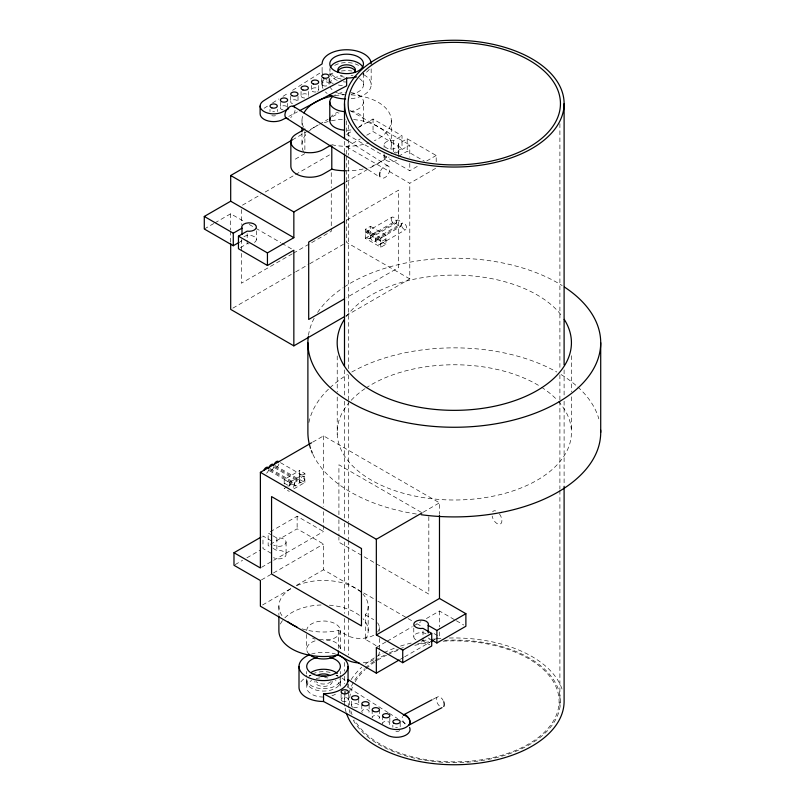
<?xml version="1.0" encoding="UTF-8"?>
<svg xmlns="http://www.w3.org/2000/svg" width="805" height="805" viewBox="0 0 805 805"><rect width="100%" height="100%" fill="white"/><g stroke="black" fill="none" stroke-linecap="round" stroke-linejoin="round"><path stroke-width="0.6" stroke-dasharray="4.03 3.02" d="M299.631 474.306L299.722 470.543L304.904 473.531L304.813 477.295A3.663 2.113 -60 0 0 300.829 477.918A3.663 2.113 -60 0 0 300.829 482.819A3.663 2.113 -60 0 0 304.813 478.844L299.631 475.856L299.631 474.306L304.813 477.295M370.451 226.316L385.977 235.281L385.977 244.247L380.805 247.236L365.269 238.27L365.359 234.617L370.542 231.629L370.451 226.316L365.269 229.304L365.359 233.068A3.663 2.113 60 0 1 369.344 233.692A3.663 2.113 60 0 1 369.344 238.592A3.663 2.113 60 0 1 365.359 234.617M365.269 238.27L370.451 235.281L370.542 231.629M385.887 238.944L380.715 241.933L380.805 238.27L385.977 235.281M284.195 483.996L284.195 479.508L299.722 470.543M376.116 645.841A19.028 10.988 0 0 0 373.741 644.181L365.299 639.301L365.299 614.799L366.667 612.897A44.657 25.78 0 0 0 363.005 594.171M365.299 639.301L366.667 637.399A44.657 25.78 0 0 0 363.005 618.673M264.08 108.283L268.296 105.626M272.523 102.96L278.852 98.965M283.068 96.308L288.351 92.978M292.567 90.311L322.111 71.675L322.111 65.014M292.346 139.909L318.327 124.916M319.414 124.282L328.128 119.251M332.485 116.745L339.016 112.972M304.874 153.604L296.431 158.474A19.028 10.988 0 0 0 293.402 160.748M346.643 120.81L346.643 134.274L352.972 130.611M358.255 127.562L373.037 119.029L402.027 135.763L402.027 148.311L394.279 152.789M242.426 205.174L260.85 194.548M265.177 192.043L294.429 175.158M295.516 174.534L330.181 154.52M204.289 229.002L213.798 223.518M214.855 222.905L230.693 213.768L244.841 221.939M346.643 154.278L346.643 146.822L360.368 138.893M366.698 135.24L373.037 131.577L402.027 148.311M436.189 161.765L436.189 155.486L407.199 138.752L398.485 143.783A7.315 4.226 0 0 1 392.055 149.086A7.315 4.226 0 0 1 384.126 144.508A7.315 4.226 0 0 1 393.313 140.794L402.027 135.763M240.061 241.822L241.993 240.705M345.768 181.99L389.107 156.975M395.637 153.202L409.785 145.031L409.785 157.267M240.393 247.608L247.175 243.694A7.315 4.226 0 0 0 249.067 243.845M398.485 156.341L407.199 151.3L424.376 161.221M346.643 134.274L409.785 170.73L419.294 165.246M426.68 160.98L436.189 155.486M346.643 146.822L409.785 183.278L436.189 168.044M346.613 220.157L398.616 190.131L398.616 267.562L346.613 297.588M292.265 253.837L241.349 283.239L241.349 252.015M293.342 253.213L331.257 231.327L331.257 192.606M232.856 308.144L294.62 272.482M295.707 271.859L308.707 264.352M309.794 263.728L343.393 244.328M366.034 232.112L391.914 217.169M365.359 233.068L370.542 230.079M373.037 233.792L378.219 230.804M371.206 235.1L397.086 220.157M370.451 236.781A3.663 2.113 60 0 1 374.335 236.429A3.663 2.113 60 0 1 374.335 241.611A3.663 2.113 60 0 1 370.451 236.781L396.332 221.838A3.663 2.113 60 0 1 400.216 221.486A3.663 2.113 60 0 1 400.216 226.668A3.663 2.113 60 0 1 396.332 221.838M369.696 238.451L395.577 223.508M376.388 238.089L402.269 223.146M375.623 239.769L401.504 224.826A3.663 2.113 60 0 1 405.388 224.474A3.663 2.113 60 0 1 405.388 229.656A3.663 2.113 60 0 1 401.504 224.826M374.868 241.44L400.749 226.497M380.715 241.933A3.663 2.113 60 0 0 376.73 237.958A3.663 2.113 60 0 0 376.73 242.848A3.663 2.113 60 0 0 380.715 243.472L385.887 240.484M380.041 244.428L405.921 229.485M345.858 315.832L409.785 278.912L409.785 183.278M312.652 442.166L323.54 435.877L439.48 502.823L439.48 513.993M284.195 479.508L289.367 482.497L304.904 473.531M287.103 486.794L284.195 488.474L289.367 491.463M288.079 486.23L299.722 479.508L304.904 482.497L293.251 489.219M270.299 531.763L297.136 516.267L323.54 531.511L323.54 511.638M235.06 564.657L242.577 560.32M246.873 557.845L260.83 549.785M270.299 544.321L297.136 528.825L323.54 544.059L323.54 569.759L362.683 592.369M261.474 567.344L323.54 531.511M261.474 579.892L272.362 573.603M273.448 572.979L323.54 544.059M262.561 604.968L291.963 587.992A44.657 25.78 0 0 0 283.31 617.415M296.31 585.477L323.54 569.759M423.148 512.252L439.48 502.823M376.338 647.462L386.128 641.806M387.225 641.183L412.261 626.723M413.357 626.089L420.975 621.691M426.419 618.552L439.48 611.005L455.328 620.152M400.286 659.335L403.557 657.454M404.643 656.82L429.689 642.36M434.036 639.844L439.48 636.705L439.48 628.142M288.693 116.453L297.437 111.835M433.171 699.203L437.588 696.868M373.741 635.215A19.028 10.988 0 0 1 346.824 635.215L338.382 630.335L335.091 631.13A44.657 25.78 0 0 1 301.211 628.554M331.791 144.638L335.081 145.423A44.657 25.78 0 0 0 368.962 142.847M349.903 110.456L409.785 145.031M365.269 229.304L380.805 238.27M370.451 235.281L385.977 244.247M409.785 278.912L346.643 242.456L346.643 155.516M249.198 224.454L254.642 227.594M255.728 228.218L280.774 242.677M281.861 243.311L291.662 248.966M421.246 512.302L338.915 464.767L338.915 514.717M280.422 462.644L304.139 476.339M275.24 465.632L298.967 479.327A3.663 2.113 -60 0 1 297.81 485.002A3.663 2.113 -60 0 1 294.64 483.171A3.663 2.113 -60 0 1 298.967 479.327M274.877 466.659L299.722 481.008M274.606 467.735L300.486 482.678M270.067 468.621L293.795 482.316M269.705 469.647L294.55 483.996M269.423 470.724L295.304 485.667M291.963 483.996L297.136 486.985M284.286 483.171L289.458 486.16A3.663 2.113 -60 0 1 292.406 482.286A3.663 2.113 -60 0 1 294.539 484.258A3.663 2.113 -60 0 1 291.963 488.474M456.375 620.756L463.771 625.022M272.02 535.245L268.146 533.001L268.146 545.559L272.02 547.792M272.996 535.798L276.87 538.032A7.315 4.226 0 0 1 285.835 543.214A7.315 4.226 0 0 1 273.579 545.106M363.759 592.993L376.74 600.48M377.827 601.104L407.028 617.968M408.115 618.592L412.442 621.098M416.769 623.593L422.172 626.713M434.076 633.585L439.48 636.705M271.688 541.02L262.973 535.989L262.973 548.547L271.688 553.578M272.996 548.356L276.87 550.59A7.315 4.226 0 0 1 285.835 555.762A7.315 4.226 0 0 1 273.579 557.664M428.18 637.952L430.112 639.069M421.106 641.082A7.315 4.226 0 0 0 423.007 640.941L429.779 644.855M365.299 614.799L373.741 619.669M348.786 141.217L388.765 166.444M367.966 169.634L378.491 176.265M388.161 712.636L348.062 687.339A24.522 14.158 0 0 0 347.227 683.676M389.218 713.3L397.65 718.624M401.876 721.29L406.092 723.957M304.813 478.844L304.904 482.497M299.631 475.856L299.722 479.508M289.367 482.497L289.458 486.16M380.715 243.472L380.805 247.236M571.379 355.689L571.379 391.804M571.379 396.785L571.379 430.403M564.104 369.847L564.104 396.221M564.104 401.242L564.104 486.633M559.898 123.668L559.898 369.787M559.898 374.808L559.898 399.924M559.898 401.182L559.898 489.078M559.898 490.336L559.898 707.565M439.48 611.005L439.48 626.914M428.824 516.679L428.824 594.11L338.915 542.198L338.915 537.197M423.007 630.899L423.007 640.941M413.79 628.071L413.79 636.856M409.785 163.385L409.785 170.73M407.199 138.752L407.199 151.3M400.186 722.82L400.186 727.257M398.737 144.88L398.737 156.18M398.485 143.783L398.485 153.825M393.313 140.794L393.313 152.095M392.86 725.043L392.86 727.257M391.29 120.519L391.29 145.031M389.831 717.949L389.831 723.504M384.096 144.88L384.096 147.385M384.096 153.664L384.096 157.428M382.506 715.736L382.506 723.504A3.663 2.113 0 0 1 385.847 721.401A3.663 2.113 0 0 1 389.771 723.142A3.663 2.113 0 0 1 387.114 725.547M379.477 709.758L379.477 717.527M379.316 627.437L379.316 631.12M379.316 638.466L379.316 649.494M373.037 119.029L373.037 131.577M372.151 709.758L372.151 717.527A3.663 2.113 0 0 1 377.646 715.695A3.663 2.113 0 0 1 377.646 719.358M371.165 68.828L371.165 84.827M369.123 704.888L369.123 711.55M368.187 606.225L368.187 630.728M363.478 73.527L363.478 84.827M351 92.605A16.835 9.72 0 0 1 363.478 101.994L363.478 120.519M361.807 704.888L361.807 711.55M358.768 698.911L358.768 705.572M351.453 701.135L351.453 705.572M348.706 125.057L348.706 155.194M348.706 160.215L348.706 369.918M348.706 374.939L348.706 400.055M348.706 401.313L348.706 521.851M348.706 523.109L348.706 539.431M348.706 540.688L348.706 617.284M348.706 618.542L348.706 654.958M348.706 683.837L348.706 688.859M348.414 691.827L348.414 699.595M344.5 141.318L344.5 152.618M344.5 369.847L344.5 396.221M344.5 401.242L344.5 518.028M344.5 523.049L344.5 536.855M344.5 541.886L344.5 613.46M344.5 618.482L344.5 653.64M344.5 662.424L344.5 671.219M344.5 676.24L344.5 683.777M344.5 691.304L344.5 701.356M341.099 694.051L341.099 699.595M306.695 630.728A16.835 9.72 0 0 1 323.54 621.007A16.835 9.72 0 0 1 340.374 630.728L340.374 649.263M340.374 671.44L340.374 673.956M340.374 675.214L340.374 678.977A16.835 9.72 0 0 1 323.54 688.698A16.835 9.72 0 0 1 306.695 678.977L306.695 675.214M340.374 681.362L340.374 687.339A16.835 9.72 0 0 0 335.444 680.467M338.915 519.718L338.915 535.949M338.382 630.335L338.382 648.719M337.225 355.921L337.225 392.035M337.225 397.016L337.225 434.368M331.257 172.622L331.257 187.615M329.798 78.548L329.798 84.827A16.835 9.72 0 0 1 342.286 75.439M329.074 78.377L329.074 83.931M323.54 435.877L323.54 506.667M322.111 80.047L322.111 84.827M321.759 78.377L321.759 83.931M318.72 85.471L318.72 89.908M311.404 85.471L311.404 89.908M308.375 91.448L308.375 95.886M306.695 634.431L306.695 649.263M306.695 671.44L306.695 673.956M306.695 681.362L306.695 687.339M304.874 131.547L304.874 151.149M301.986 120.519L301.986 125.419M301.986 132.775L301.986 145.031M301.05 91.448L301.05 95.886M298.021 96.308L298.021 101.863A3.663 2.113 0 0 0 292.527 100.031A3.663 2.113 0 0 0 292.527 103.694M297.136 516.267L297.136 528.825M290.696 96.308L290.696 101.863M287.667 103.402L287.667 107.84M286.077 542.117L286.077 554.675M280.341 102.285L280.341 107.84M278.882 606.225L278.882 614.799M277.312 109.379L277.312 111.593M276.87 538.032L276.87 550.59M269.997 109.379L269.997 111.593M256.382 230.824L256.382 239.618M247.175 233.651L247.175 243.694M241.349 209.552L241.349 224.535M241.349 239.528L241.349 250.768M230.693 213.768L230.693 229.908M230.693 231.156L230.693 242.325M346.049 711.982A109.802 63.394 0 0 1 344.973 707.263M344.802 706.076A109.802 63.394 0 0 1 344.973 695.45M345.184 694.262A109.802 63.394 0 0 1 347.73 686.081M351.111 679.682A109.802 63.394 0 0 1 361.676 667.305M365.269 664.246A109.802 63.394 0 0 1 374.446 657.836M376.66 656.528A109.802 63.394 0 0 1 382.969 653.157M384.066 652.624A109.802 63.394 0 0 1 394.52 648.176M400.528 646.083A109.802 63.394 0 0 1 412.281 642.782M422.142 640.74A109.802 63.394 0 0 1 429.488 639.603M430.705 639.442A109.802 63.394 0 0 1 435.626 638.878M436.863 638.768A109.802 63.394 0 0 1 441.844 638.365M449.331 638.023A109.802 63.394 0 0 1 562.554 690.72M444.531 640.337A106.149 61.281 0 0 1 559.113 691.676A106.149 61.281 0 0 1 477.969 761.097A106.149 61.281 0 0 1 352.62 718.946M350.215 713.371A106.149 61.281 0 0 1 348.927 708.702M348.686 707.474A106.149 61.281 0 0 1 348.706 695.138M349.179 692.884A106.149 61.281 0 0 1 364.373 668.804M365.299 667.959A106.149 61.281 0 0 1 373.963 661.308M374.979 660.633A106.149 61.281 0 0 1 384.901 654.988M389.399 652.865A106.149 61.281 0 0 1 398.555 649.202M399.753 648.78A106.149 61.281 0 0 1 403.386 647.582M417.815 643.809A106.149 61.281 0 0 1 429.961 641.706M416.406 514.033A146.409 84.525 0 0 1 312.883 454.262M308.879 422.575A146.409 84.525 0 0 1 329.124 388.553M329.949 387.769A146.409 84.525 0 0 1 347.468 374.587M351.775 372.041A146.409 84.525 0 0 1 556.829 372.041M561.135 374.587A146.409 84.525 0 0 1 576.933 386.219M577.799 386.984A146.409 84.525 0 0 1 598.84 418.902M558.398 401.383A117.128 67.62 0 0 1 456.103 499.996A117.128 67.62 0 0 1 348.605 403.245M351.191 400.306A117.128 67.62 0 0 1 364.816 388.755M365.862 388.05A117.128 67.62 0 0 1 540.306 386.481M541.403 387.175A117.128 67.62 0 0 1 557.553 400.467M308.446 335.383A146.409 84.525 0 0 1 314.463 317.683M317.613 312.451A146.409 84.525 0 0 1 343.202 287.677M344.258 286.983A146.409 84.525 0 0 1 562.212 285.604M346.251 316.627A117.128 67.62 0 0 1 454.151 275.109A117.128 67.62 0 0 1 562.232 316.466M499.432 513.892A7.366 4.065 62.1 0 1 499.975 524.216A7.366 4.065 62.1 0 1 492.137 516.055M492.64 511.809A7.366 4.065 62.1 0 1 495.659 510.913M295.063 110.386A6.943 4.186 -57.8 0 1 290.615 117.58M380.644 170.67A6.943 4.186 -57.8 0 1 387.829 165.88A6.943 4.186 -57.8 0 1 388.724 173.367A6.943 4.186 -57.8 0 1 381.53 178.147M443.112 641.203A104.781 60.496 0 0 1 557.473 690.771A104.781 60.496 0 0 1 479.71 760.051A104.781 60.496 0 0 1 354.633 720.032M352.087 714.659A104.781 60.496 0 0 1 350.557 709.859M349.702 704.989A104.781 60.496 0 0 1 353.083 685.699M355.216 681.674A104.781 60.496 0 0 1 365.198 669.519M366.054 668.734A104.781 60.496 0 0 1 386.561 655.2M387.668 654.666A104.781 60.496 0 0 1 398.223 650.249M414.806 645.318A104.781 60.496 0 0 1 429.578 642.561M405.086 723.997A5.796 3.2 62.1 0 1 402.319 716.46M439.339 705.894A5.796 3.2 62.1 0 1 436.964 697.452A5.796 3.2 62.1 0 1 443.122 700.36M359.533 78.578A16.835 9.72 0 0 1 351 94.215M344.439 94.467A16.835 9.72 0 0 1 335.534 92.132M332.063 89.687A16.835 9.72 0 0 1 330.372 87.343M351 75.439A16.835 9.72 0 0 1 353.083 75.851M363.981 74.815A24.522 14.158 0 0 1 369.857 89.375A24.522 14.158 0 0 1 349.843 98.864M327.182 93.45A24.522 14.158 0 0 1 325.401 91.911M322.956 88.49A24.522 14.158 0 0 1 325.401 77.753M329.295 74.815A24.522 14.158 0 0 1 334.377 72.571M341.32 71.001A24.522 14.158 0 0 1 351.956 71.001M369.294 69.331A24.522 14.158 0 0 1 363.981 73.919M341.229 79.091A16.835 9.72 0 0 1 330.06 68.194M342.377 85.622A24.522 14.158 0 0 1 337.858 84.897M333.29 83.559A24.522 14.158 0 0 1 325.401 78.759M322.956 75.338A24.522 14.158 0 0 1 322.111 71.675M344.369 77.179A8.785 5.072 0 0 1 339.036 74.815M275.481 115.648A3.663 2.113 0 0 1 271.818 115.648M272.704 111.774A3.663 2.113 0 0 1 274.606 111.774M283.058 109.883A3.663 2.113 0 0 1 281.106 106.552A3.663 2.113 0 0 1 287.174 106.783M318.237 90.965A3.663 2.113 0 0 1 317.653 91.398M316.013 91.951A3.663 2.113 0 0 1 311.414 90.09A3.663 2.113 0 0 1 315.379 87.805A3.663 2.113 0 0 1 318.599 90.452M304.713 97.999A3.663 2.113 0 0 1 301.06 95.704A3.663 2.113 0 0 1 305.347 93.803A3.663 2.113 0 0 1 308.245 96.429M363.407 73.124A16.835 9.72 0 0 1 362.904 74.795M346.643 81.999A16.835 9.72 0 0 1 343.353 81.808M337.285 80.359A16.835 9.72 0 0 1 330.372 69.763M334.729 65.406A16.835 9.72 0 0 1 358.547 65.406M386.863 156.22A44.657 25.78 0 0 1 368.962 167.359M363.125 168.99A44.657 25.78 0 0 1 346.643 170.811M303.505 151.702A44.657 25.78 0 0 1 307.168 132.976M307.963 132.141A44.657 25.78 0 0 1 318.941 124.805M324.314 122.702A44.657 25.78 0 0 1 330.161 121.072M331.378 120.8A44.657 25.78 0 0 1 345.476 119.251M353.626 119.563A44.657 25.78 0 0 1 390.234 150.616M351 111.13A16.835 9.72 0 0 1 358.547 127.391M351 129.907A16.835 9.72 0 0 1 346.643 130.239M330.372 118.003A16.835 9.72 0 0 1 338.221 112.106M351.302 94.879A44.657 25.78 0 0 1 389.529 113.344A44.657 25.78 0 0 1 374.335 140.744M303.505 127.19A44.657 25.78 0 0 1 303.042 114.934M335.081 95.624A44.657 25.78 0 0 1 344.319 94.779M396.593 160.416A7.315 4.226 0 0 1 386.953 160.789A7.315 4.226 0 0 1 385.072 155.315M243.885 236.63A7.315 4.226 0 0 1 254.239 236.63A7.315 4.226 0 0 1 254.239 242.607M363.478 101.994A16.835 9.72 0 0 1 351 111.382M332.063 97.133A16.835 9.72 0 0 1 345.546 92.293M399.693 730.538A3.663 2.113 0 0 1 393.353 730.538M395.577 727.438A3.663 2.113 0 0 1 397.469 727.438M300.879 681.926A24.522 14.158 0 0 1 305.105 678.001M309.12 675.888A24.522 14.158 0 0 1 311.273 675.083M335.796 675.083A24.522 14.158 0 0 1 337.949 675.888M341.964 678.001A24.522 14.158 0 0 1 346.19 681.926M353.284 707.404A3.663 2.113 0 0 1 353.013 703.842A3.663 2.113 0 0 1 358.718 705.21A3.663 2.113 0 0 1 354.16 707.615M335.444 694.212A16.835 9.72 0 0 1 331.952 695.762M323.54 697.06A16.835 9.72 0 0 1 307.983 691.062A16.835 9.72 0 0 1 311.626 680.467M316.083 678.625A16.835 9.72 0 0 1 322.443 677.639M324.636 677.639A16.835 9.72 0 0 1 327.897 677.951M311.273 654.163A24.522 14.158 0 0 1 335.796 654.163M339.801 678.846A16.835 9.72 0 0 1 323.54 691.082A16.835 9.72 0 0 1 307.269 678.846M308.959 676.502A16.835 9.72 0 0 1 310.639 675.113M312.431 674.057A16.835 9.72 0 0 1 331.952 672.95M336.43 675.113A16.835 9.72 0 0 1 338.12 676.502M332.324 681.362A8.785 5.072 0 0 1 323.54 686.434A8.785 5.072 0 0 1 314.755 681.362M331.147 681.513A8.785 5.072 0 0 1 315.932 681.513M362.29 712.606A3.663 2.113 0 0 1 363.92 709.638A3.663 2.113 0 0 1 368.901 710.825A3.663 2.113 0 0 1 366.406 713.592M296.874 585.547A44.657 25.78 0 0 1 361.465 592.611M340.374 630.728A16.835 9.72 0 0 1 323.54 640.448M315.117 639.15A16.835 9.72 0 0 1 312.431 638.033M280.402 624.056A44.657 25.78 0 0 1 282.605 620.413M284.859 617.838A44.657 25.78 0 0 1 323.54 604.947M329.366 605.169A44.657 25.78 0 0 1 361.465 617.123M278.933 463.901A3.663 2.113 -60 0 1 276.427 467.554A3.663 2.113 -60 0 1 273.931 466.779M377.535 622.798A19.028 10.988 0 0 1 377.535 632.086M379.316 651.949A19.028 10.988 0 0 1 377.535 656.598M373.741 659.718A19.028 10.988 0 0 1 362.773 662.837M268.578 469.879A3.663 2.113 -60 0 1 265.409 473.813M273.75 466.89A3.663 2.113 -60 0 1 271.255 470.543A3.663 2.113 -60 0 1 268.759 469.768M319.172 639.864A16.835 9.72 0 0 1 340.113 650.943M308.959 654.123A16.835 9.72 0 0 1 318.126 640.056M415.933 639.844A7.315 4.226 0 0 1 415.933 633.867A7.315 4.226 0 0 1 426.288 633.867M322.825 85.421A3.663 2.113 0 0 0 328.953 84.475A3.663 2.113 0 0 0 324.465 81.889A3.663 2.113 0 0 0 322.825 85.421M391.16 218.849A3.663 2.113 60 0 0 395.034 223.679A3.663 2.113 60 0 0 395.034 218.497A3.663 2.113 60 0 0 391.16 218.849M342.165 701.095A3.663 2.113 0 0 0 348.293 700.139A3.663 2.113 0 0 0 343.816 697.553A3.663 2.113 0 0 0 342.165 701.095"/><path stroke-width="1.21" d="M304.874 129.092L296.431 133.972A19.028 10.988 0 0 0 296.431 149.509A19.028 10.988 0 0 0 323.348 149.509L330.734 145.242M230.693 175.51L293.845 211.967L293.845 237.676L230.693 201.21L230.693 175.51L292.346 139.909M239.085 242.386L233.279 245.736L204.289 229.002L204.289 216.454L230.693 201.21M345.476 170.801A44.657 25.78 0 0 1 335.081 169.925L331.791 169.141L323.348 174.021A19.028 10.988 0 0 1 302.6 176.396A19.028 10.988 0 0 1 290.857 166.243L290.857 141.74M204.289 216.454L233.279 233.188L241.993 228.157A7.315 4.226 0 0 1 248.423 222.854A7.315 4.226 0 0 1 256.362 227.433A7.315 4.226 0 0 1 247.175 231.146L238.451 236.177L238.451 248.725L267.441 265.469L293.845 250.224L293.845 345.858L344.771 316.456M293.845 211.967L344.681 182.614M238.451 236.177L267.441 252.911L293.845 237.676M344.449 221.405L308.697 242.043L308.697 319.474L344.449 298.836M399.2 659.969L376.338 673.161L260.387 606.225L260.387 580.526L233.983 565.281L233.983 552.733L260.387 567.968L260.387 472.334L311.555 442.79M233.983 552.733L260.83 537.237M260.387 472.334L376.338 539.28L422.062 512.876M376.338 539.28L376.338 634.914L439.48 598.457L465.884 613.692L465.884 626.25L436.894 642.984L431.088 639.623M376.338 634.914L402.731 650.158L431.722 633.414L431.722 645.972L402.731 662.706L376.338 647.462L376.338 673.161M431.722 633.414L423.007 628.383A7.315 4.226 0 0 1 413.82 624.67A7.315 4.226 0 0 1 421.75 620.092A7.315 4.226 0 0 1 428.18 625.394L436.894 630.426L465.884 613.692M430.776 641.736L432.949 640.478M288.693 108.685L283.229 111.573A13.544 7.819 0 0 1 264.08 111.573A13.544 7.819 0 0 1 264.08 100.514L322.111 63.907A24.522 14.158 0 0 1 346.643 49.749A24.522 14.158 0 0 1 371.165 63.907M293.07 106.371L346.643 78.065A24.522 14.158 0 0 0 356.615 76.837M286.51 117.611L283.229 119.341A13.544 7.819 0 0 1 268.468 121.042A13.544 7.819 0 0 1 260.116 113.817L260.116 106.049M299.631 110.677L346.643 85.833L346.643 78.065M432.064 699.787L403.325 714.971A5.796 3.2 62.1 0 1 408.477 717.819A5.796 3.2 62.1 0 1 409.483 724.57M408.87 725.164L442.015 707.645M359.05 662.918A19.028 10.988 0 0 1 346.824 659.718L338.382 654.847L335.091 655.632A44.657 25.78 0 0 1 278.882 630.728L278.882 616.026M323.54 693.729L386.943 727.237A13.544 7.819 0 0 0 406.092 727.237A13.544 7.819 0 0 0 406.092 716.178L348.062 679.571A24.522 14.158 0 0 1 323.54 693.729L323.54 701.497L386.943 735.005A13.544 7.819 0 0 0 403.295 736.253A13.544 7.819 0 0 0 409.604 727.458M293.845 345.858L230.693 309.402L230.693 243.573M294.077 106.713L347.74 140.553M285.906 117.862L366.919 168.97M600.711 342.729L600.711 432.386M564.104 103.644L564.104 364.826M564.104 486.633L564.104 701.356A109.802 63.394 0 0 1 464.566 764.468A109.802 63.394 0 0 1 346.412 713.16M439.48 515.24L439.48 598.457M436.894 630.426L436.894 642.984M428.18 625.394L428.18 632.931M402.731 650.158L402.731 662.706M348.062 666.419L348.062 681.795M344.5 103.644L344.5 138.802M344.5 153.876L344.5 366.084M338.382 651.165L338.382 654.847M331.791 145.866L331.791 169.141M329.798 101.994L329.798 120.519M307.892 342.729L307.892 432.386A146.409 84.525 0 0 0 310.509 448.294M301.986 127.874L301.986 131.547M299.007 666.419L299.007 687.339A24.522 14.158 0 0 0 323.54 701.497M267.441 252.911L267.441 265.469M241.993 228.157L241.993 234.436M233.279 233.188L233.279 245.736M600.651 429.951A146.409 84.525 0 0 1 421.166 514.717M312.35 453.084A146.409 84.525 0 0 1 311.374 450.699M564.345 286.983A146.409 84.525 0 0 1 500.901 422.867A146.409 84.525 0 0 1 308.275 336.611M564.225 319.384A117.128 67.62 0 0 1 454.624 410.349A117.128 67.62 0 0 1 344.158 319.736M287.989 118.566A6.943 4.186 -57.8 0 1 286.399 110.144A6.943 4.186 -57.8 0 1 294.741 107.649M379.94 176.657A6.943 4.186 -57.8 0 1 379.97 172.3M443.746 701.739A5.796 3.2 62.1 0 1 443.746 706.468M345.576 98.975A24.522 14.158 0 0 1 329.295 94.839M330.372 67.368A16.835 9.72 0 0 1 346.643 60.164A16.835 9.72 0 0 1 362.904 67.368M339.036 72.42A8.785 5.072 0 0 1 346.643 64.813A8.785 5.072 0 0 1 354.25 72.42M337.858 72.279A8.785 5.072 0 0 1 346.643 67.207A8.785 5.072 0 0 1 355.428 72.279M303.968 112.931A44.657 25.78 0 0 1 332.606 96.047M344.439 130.158A16.835 9.72 0 0 1 330.372 118.003M344.439 111.633A16.835 9.72 0 0 1 332.063 97.133M329.98 657.444A16.835 9.72 0 0 1 336.893 672.336A16.835 9.72 0 0 1 310.177 672.336A16.835 9.72 0 0 1 317.09 657.444M337.949 654.968A24.522 14.158 0 0 1 341.763 675.898A24.522 14.158 0 0 1 305.306 675.898A24.522 14.158 0 0 1 309.12 654.968M321.265 676.472A8.785 5.072 0 0 1 325.814 676.472M317.321 675.385A8.785 5.072 0 0 1 329.748 675.385M311.626 672.105A16.835 9.72 0 0 1 337.325 673.403M296.874 626.904A44.657 25.78 0 0 1 288.11 621.913M273.931 465.24A3.663 2.113 -60 0 1 276.095 461.798A3.663 2.113 -60 0 1 278.671 461.778M263.839 470.341A3.663 2.113 -60 0 1 266.415 467.383A3.663 2.113 -60 0 1 268.578 468.329M268.759 468.228A3.663 2.113 -60 0 1 270.913 464.787A3.663 2.113 -60 0 1 273.499 464.767M337.325 654.827A16.835 9.72 0 0 1 308.959 654.123M361.475 548.507L271.567 496.594L271.567 574.025L361.475 625.928L361.475 548.507M376.66 148.472A109.802 63.394 0 0 0 560.371 120.056A109.802 63.394 0 0 0 425.885 42.413A109.802 63.394 0 0 0 376.66 148.472M392.186 153.342A106.149 61.281 0 0 0 559.898 109.862A106.149 61.281 0 0 0 410.822 47.736A106.149 61.281 0 0 0 392.186 153.342M271.818 107.88A3.663 2.113 0 0 0 277.312 106.049A3.663 2.113 0 0 0 271.818 104.217A3.663 2.113 0 0 0 271.818 107.88M323.59 77.994A3.663 2.113 0 0 0 329.074 76.163A3.663 2.113 0 0 0 323.59 74.332A3.663 2.113 0 0 0 323.59 77.994M313.236 83.972A3.663 2.113 0 0 0 318.72 82.14A3.663 2.113 0 0 0 313.236 80.309A3.663 2.113 0 0 0 313.236 83.972M338.221 72.329A16.835 9.72 0 0 0 363.478 63.907A16.835 9.72 0 0 0 338.221 55.485A16.835 9.72 0 0 0 338.221 72.329M281.418 101.561A3.663 2.113 0 0 0 287.546 100.615A3.663 2.113 0 0 0 283.058 98.029A3.663 2.113 0 0 0 281.418 101.561M291.772 95.584A3.663 2.113 0 0 0 297.89 94.638A3.663 2.113 0 0 0 293.412 92.052A3.663 2.113 0 0 0 291.772 95.584M302.881 89.949A3.663 2.113 0 0 0 308.375 88.117A3.663 2.113 0 0 0 302.881 86.286A3.663 2.113 0 0 0 302.881 89.949M393.937 723.202A3.663 2.113 0 0 0 400.055 722.256A3.663 2.113 0 0 0 395.577 719.67A3.663 2.113 0 0 0 393.937 723.202M383.583 717.225A3.663 2.113 0 0 0 389.701 716.279A3.663 2.113 0 0 0 385.223 713.693A3.663 2.113 0 0 0 383.583 717.225M373.228 711.248A3.663 2.113 0 0 0 379.346 710.302A3.663 2.113 0 0 0 374.868 707.716A3.663 2.113 0 0 0 373.228 711.248M352.52 699.293A3.663 2.113 0 0 0 358.648 698.348A3.663 2.113 0 0 0 354.16 695.762A3.663 2.113 0 0 0 352.52 699.293M362.874 705.271A3.663 2.113 0 0 0 369.002 704.325A3.663 2.113 0 0 0 364.514 701.739A3.663 2.113 0 0 0 362.874 705.271M342.165 693.316A3.663 2.113 0 0 0 348.293 692.37A3.663 2.113 0 0 0 343.816 689.784A3.663 2.113 0 0 0 342.165 693.316"/></g></svg>
